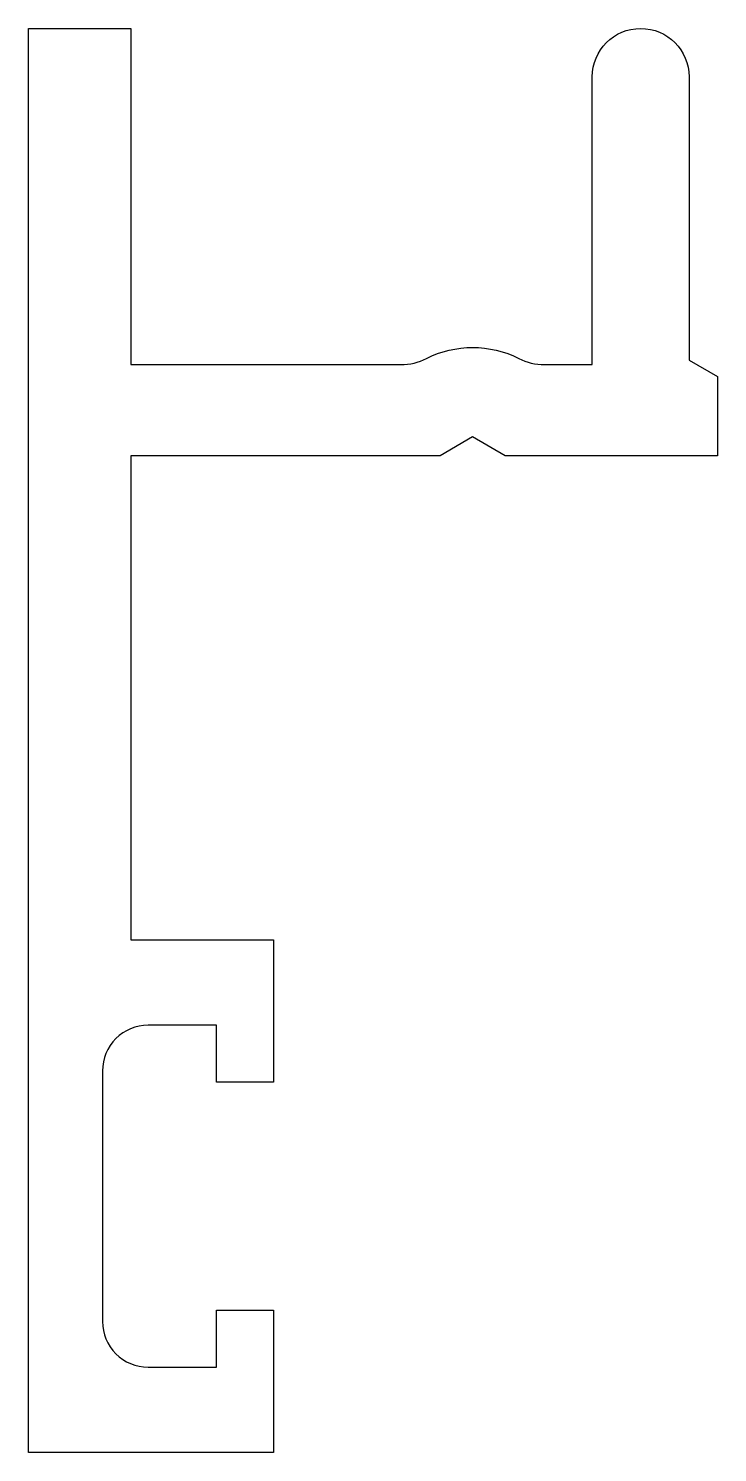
# Model space of a CAD drawing. Header units: millimetres. Extents: x 0 to 12.1, y 0 to 25.
import ezdxf

# ---------------------------------------------------------------- set-up
doc = ezdxf.new("R2010")
doc.units = ezdxf.units.MM

msp = doc.modelspace()

# ---------------------------------------------------------------- linework, layer by layer
msp.add_lwpolyline([(8.373, 17.5), (7.8, 17.831), (7.227, 17.5), (1.8, 17.5), (1.8, 9), (4.3, 9), (4.3, 6.5), (3.3, 6.5), (3.3, 7.5), (2.1, 7.5, 0.414214), (1.3, 6.7), (1.3, 2.3, 0.414214), (2.1, 1.5), (3.3, 1.5), (3.3, 2.5), (4.3, 2.5), (4.3, 0), (0, 0), (0, 25), (1.8, 25), (1.8, 19.1), (6.539, 19.1, 0.11732), (6.989, 19.207, -0.237915), (8.611, 19.207, 0.11732), (9.061, 19.1), (9.9, 19.1), (9.9, 24.15, -1), (11.6, 24.15), (11.6, 19.177), (12.1, 18.889), (12.1, 17.5), (8.373, 17.5)], format="xyb", close=True)

doc.saveas('drawing.dxf')
